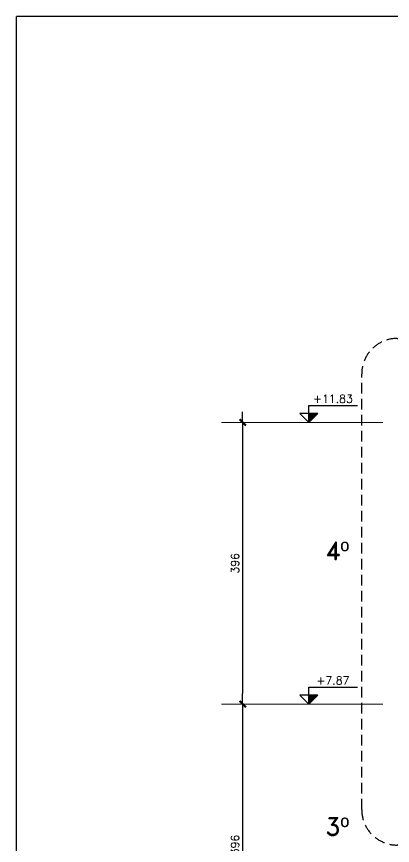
# Model space of a CAD drawing. Extents: x -9133 to 18268, y -11863 to 17290.
# Drawn here: x -58 to 471, y 2958 to 4123 of the extents above; entities that cross this region are included whole.
import ezdxf
from ezdxf.enums import TextEntityAlignment as Align

# ---------------------------------------------------------------- set-up
doc = ezdxf.new("R2010")
doc.units = 0
doc.header["$LTSCALE"] = 30
doc.header["$MEASUREMENT"] = 0
doc.linetypes.add('EJEG$0$DASHED', pattern=[0.75, 0.5, -0.25])
doc.layers.get('0').update_dxf_attribs({"linetype": 'CONTINUOUS'})
for name, color, linetype in [('EJEG$0$CORTES', 5, 'CONTINUOUS'), ('EJEG$0$RLA-COTAS1', 2, 'CONTINUOUS'), ('EJEG$0$RLA-TEXTOS2', 6, 'CONTINUOUS'), ('RLA-FORMATO', 7, 'CONTINUOUS')]:
    doc.layers.add(name, color=color, linetype=linetype)
doc.layers.add('EJEG$0$RLA-NIVEL-1', color=1, linetype='CONTINUOUS', lineweight=9)
doc.styles.add('EJEG$0$RomanD', font='romand.shx', dxfattribs={"height": 31.5})
doc.styles.add('EJEG$0$RomanS', font='romans.shx', dxfattribs={"height": 11.25})
doc.dimstyles.new('EJEG$0$ING-50', dxfattribs={"dimscale": 50, "dimtxt": 0.27, "dimasz": 0.3, "dimexe": 0, "dimexo": 0, "dimgap": 0.1, "dimtad": 1, "dimdec": 1, "dimzin": 12, "dimdsep": 46, "dimtxsty": 'EJEG$0$RomanS', "dimblk": 'EJEG$0$TICK1', "dimblk1": 'EJEG$0$TICK1', "dimblk2": 'EJEG$0$TICK1', "dimcen": 0.09, "dimclrd": 2, "dimclre": 1, "dimclrt": 3, "dimadec": 0, "dimazin": 0, "dimtfac": 1, "dimtdec": 0, "dimtix": 1, "dimtmove": 2, "dimatfit": 3, "dimldrblk": 'EJEG$0$TICK1', "dimfxl": 0, "dimfxlon": 1, "dimtolj": 1, "dimtzin": 0, "dimarcsym": 0})

# ---------------------------------------------------------------- blocks, each defined once
blk = doc.blocks.new('EJEG$0$TICK1')
at = {"color": 2}
for points in [[(0, 0), (-1, 0)], [(0, 0), (1, 0)]]:
    blk.add_lwpolyline(points, dxfattribs=at)
at = {"color": 2, "const_width": 0.2}
blk.add_lwpolyline([(-0.3, -0.3), (0.3, 0.3)], dxfattribs=at)
blk = doc.blocks.new('EJEG$0$DIMBLOCK7-EJE G')
at = {"layer": 'EJEG$0$RLA-COTAS1', "color": 2, "lineweight": -2, "transparency": 16777216}
blk.add_line((-1870.8, 1168), (-1870.8, 802), dxfattribs=at)
at = {"layer": 'EJEG$0$RLA-COTAS1', "color": 2, "lineweight": -2, "transparency": 16777216, "xscale": 15, "yscale": 15, "zscale": 15}
for p, rotation in [((-1870.8, 1183), 90), ((-1870.8, 787), 270)]:
    blk.add_blockref('EJEG$0$TICK1', p, dxfattribs=dict(at, rotation=rotation))
at = {"layer": 'EJEG$0$RLA-COTAS1', "color": 3, "transparency": 16777216, "insert": (-1881.5, 985), "char_height": 11.25, "attachment_point": 5, "rotation": 90, "style": 'EJEG$0$RomanS'}
blk.add_mtext('\\A1;396', dxfattribs=at)
blk = doc.blocks.new('EJEG$0$DIMBLOCK8-EJE G')
at = {"layer": 'EJEG$0$RLA-COTAS1', "color": 2, "lineweight": -2, "transparency": 16777216}
blk.add_line((-1870.8, 772), (-1870.8, 406), dxfattribs=at)
at = {"layer": 'EJEG$0$RLA-COTAS1', "color": 2, "lineweight": -2, "transparency": 16777216, "xscale": 15, "yscale": 15, "zscale": 15}
for p, rotation in [((-1870.8, 787), 90), ((-1870.8, 391), 270)]:
    blk.add_blockref('EJEG$0$TICK1', p, dxfattribs=dict(at, rotation=rotation))
at = {"layer": 'EJEG$0$RLA-COTAS1', "color": 3, "transparency": 16777216, "insert": (-1881.5, 589), "char_height": 11.25, "attachment_point": 5, "rotation": 90, "style": 'EJEG$0$RomanS'}
blk.add_mtext('\\A1;396', dxfattribs=at)
blk = doc.blocks.new('EJEG$0$nivel-el')
blk.add_hatch(color=1).paths.add_polyline_path([(0, 0), (12.5, 12.5), (0, 12.5)])
at = {"color": 3}
blk.add_lwpolyline([(0, 0), (12.5, 12.5), (-12.5, 12.5), (0, 0), (0, 23.61), (68.35, 23.61)], dxfattribs=at)
blk.add_lwpolyline([(0, 0), (12.5, 12.5), (0, 12.5), (0, 0)])
at = {"color": 3, "style": 'EJEG$0$RomanS', "flags": 4}
blk.add_attdef('%%P0.00', text='', height=11.25, dxfattribs=at).set_placement((33.96, 27.67), align=Align.CENTER)
blk = doc.blocks.new('EJEG')
at = {"layer": 'EJEG$0$CORTES', "color": 1, "linetype": 'EJEG$0$DASHED'}
blk.add_lwpolyline([(-1653.39, 1301.07), (-1153.21, 1301.07, -0.4142136), (-1103.21, 1251.07), (-1103.21, 638.85, -0.4142136), (-1153.21, 588.85), (-1653.39, 588.85, -0.4142136), (-1703.39, 638.85), (-1703.39, 1251.07, -0.4142136)], format="xyb", close=True, dxfattribs=at)
at = {"layer": 'EJEG$0$RLA-NIVEL-1'}
for p, q in [((-1900.35, 1183), (-1673.47, 1183)), ((-1900.35, 787), (-1673.47, 787))]:
    blk.add_line(p, q, dxfattribs=at)
ref = blk.add_blockref('EJEG$0$nivel-el', (-1777.75, 1183))
ref.add_attrib('%%P0.00', '+11.83', dxfattribs={"color": 3, "height": 11.25, "style": 'EJEG$0$RomanS'}).set_placement((-1743.79, 1210.67), align=Align.CENTER)
ref = blk.add_blockref('EJEG$0$nivel-el', (-1777.75, 787))
ref.add_attrib('%%P0.00', '+7.87', dxfattribs={"color": 3, "height": 11.25, "style": 'EJEG$0$RomanS'}).set_placement((-1743.79, 814.67), align=Align.CENTER)
at = {"layer": 'EJEG$0$RLA-TEXTOS2', "color": 5, "char_height": 25, "attachment_point": 5, "line_spacing_factor": 0.941778, "style": 'EJEG$0$RomanD'}
for s, insert, width in [('4º', (-1737.78, 1002.65), 69.2039), ('3º', (-1737.78, 614.83), 65.6873)]:
    blk.add_mtext(s, dxfattribs=dict(at, insert=insert, width=width))
at = {"layer": 'EJEG$0$RLA-COTAS1'}
for base, p1, p2, picture, middle in [((-1870.84, 787), (-1865.84, 1183), (-1865.84, 787), 'EJEG$0$DIMBLOCK7-EJE G', (-1881.47, 985)), ((-1870.84, 391), (-1865.84, 787), (-1865.84, 391), 'EJEG$0$DIMBLOCK8-EJE G', (-1881.47, 589))]:
    dim = blk.add_linear_dim(base=base, p1=p1, p2=p2, angle=90, dimstyle='EJEG$0$ING-50', override={"dimexe": 0, "dimexo": 0, "dimdec": 1, "dimfxl": 0, "dimfxlon": 1}, dxfattribs=at)
    dim.commit()
    dim.dimension.update_dxf_attribs({"geometry": picture, "text_midpoint": middle})

msp = doc.modelspace()

# ---------------------------------------------------------------- linework, layer by layer
at = {"layer": 'RLA-FORMATO', "color": 6, "linetype": 'Continuous'}
for p in [(-58.1, 68.1), (5686.9, 4123.1)]:
    msp.add_line(p, (-58.1, 4123.1), dxfattribs=at)

# ---------------------------------------------------------------- block references
msp.add_blockref('EJEG', (2130.7, 2369.5))

doc.saveas('drawing.dxf')
